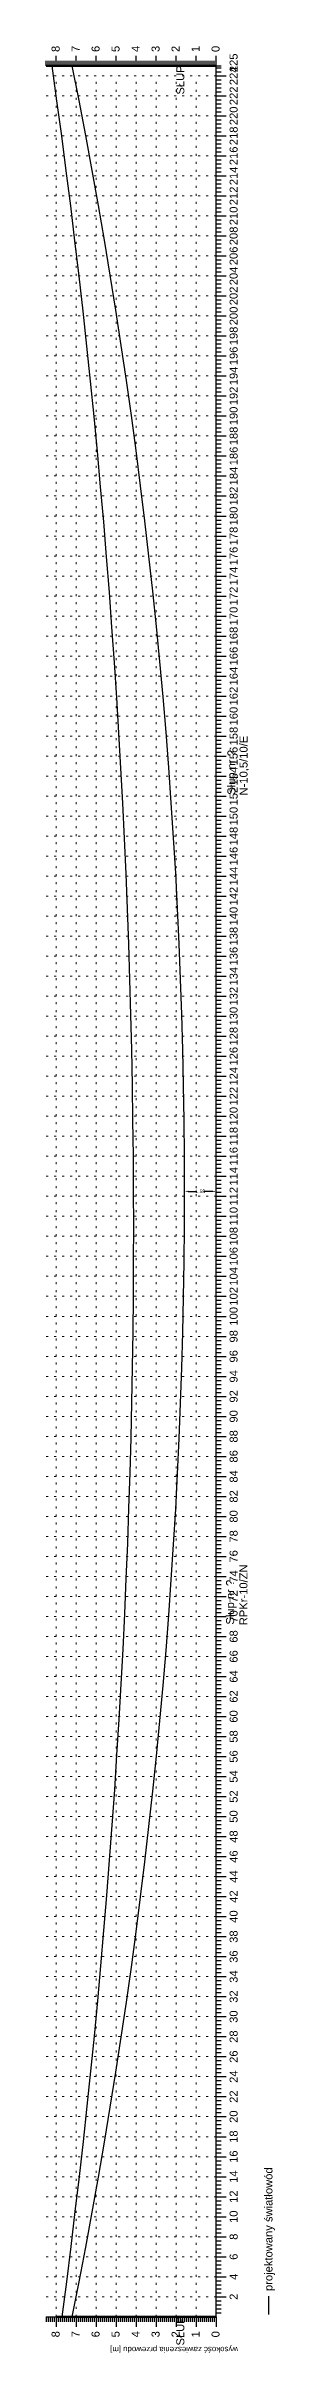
# Model space of a CAD drawing. Header units: inches. Extents: x -863 to 1426, y 1206 to 1480.
# Drawn here: x 1019.7 to 1031.1, y 1286.5 to 1401.8 of the extents above; entities that cross this region are included whole.
import ezdxf
from ezdxf.enums import TextEntityAlignment as Align

# ---------------------------------------------------------------- set-up
doc = ezdxf.new("R2010")
doc.units = ezdxf.units.IN
doc.header["$MEASUREMENT"] = 0
doc.linetypes.add('ACAD_ISO07W100', pattern=[3, 0, -3])
doc.layers.add('ramka', color=7, linetype='Continuous', plot=False)
doc.styles.get("Standard").update_dxf_attribs({"font": 'arial.ttf'})
doc.dimstyles.get("Standard").update_dxf_attribs({"dimtxt": 0.25, "dimasz": 0.18, "dimexe": 0.18, "dimexo": 0.0625, "dimgap": -0.09, "dimtad": 0, "dimtih": 1, "dimtoh": 1, "dimzin": 0, "dimdsep": 46, "dimtxsty": 'Standard', "dimcen": 0.09, "dimadec": 0, "dimazin": 0, "dimtfac": 1, "dimtofl": 0, "dimtmove": 0, "dimatfit": 3, "dimfxl": 1, "dimtolj": 1, "dimtzin": 0, "dimarcsym": 0})

# ---------------------------------------------------------------- blocks, each defined once
blk = doc.blocks.new('*D22')
at = {"color": 0, "lineweight": -2}
for p, q in [((1026.59, 1344.6), (1026.59, 1344.72)), ((1026.77, 1344.54), (1027.19, 1344.54)), ((1027.98, 1344.54), (1027.55, 1344.54)), ((1028.16, 1344.45), (1028.16, 1344.72))]:
    blk.add_line(p, q, dxfattribs=at)
at = {"color": 0}
for points in [[(1026.77, 1344.57), (1026.77, 1344.51), (1026.59, 1344.54)], [(1027.98, 1344.57), (1027.98, 1344.51), (1028.16, 1344.54)]]:
    blk.add_solid(points, dxfattribs=at)
at = {"layer": 'Defpoints', "color": 0}
for p in [(1026.59, 1344.53), (1028.16, 1344.54), (1028.16, 1344.38)]:
    blk.add_point(p, dxfattribs=at)
at = {"color": 0, "lineweight": 25, "insert": (1027.37, 1344.54), "char_height": 0.18, "attachment_point": 5}
blk.add_mtext('\\A1;1.58', dxfattribs=at)

msp = doc.modelspace()

# ---------------------------------------------------------------- linework, layer by layer
for p, q in [((1019.662, 1400.793), (1019.662, 1401.043)), ((1019.662, 1400.793), (1028.162, 1400.793)), ((1019.762, 1400.793), (1019.762, 1401.043)), ((1019.862, 1400.793), (1019.862, 1401.043)), ((1019.962, 1400.793), (1019.962, 1401.043)), ((1020.062, 1400.793), (1020.062, 1401.043)), ((1020.162, 1400.793), (1020.162, 1401.293)), ((1020.262, 1400.793), (1020.262, 1401.043)), ((1020.362, 1400.793), (1020.362, 1401.043)), ((1020.462, 1400.793), (1020.462, 1401.043)), ((1020.562, 1400.793), (1020.562, 1401.043)), ((1020.662, 1400.793), (1020.662, 1401.043)), ((1020.762, 1400.793), (1020.762, 1401.043)), ((1020.862, 1400.793), (1020.862, 1401.043)), ((1020.962, 1400.793), (1020.962, 1401.043)), ((1021.062, 1400.793), (1021.062, 1401.043)), ((1021.162, 1400.793), (1021.162, 1401.293)), ((1021.262, 1400.793), (1021.262, 1401.043)), ((1021.362, 1400.793), (1021.362, 1401.043)), ((1021.462, 1400.793), (1021.462, 1401.043)), ((1021.562, 1400.793), (1021.562, 1401.043)), ((1021.662, 1400.793), (1021.662, 1401.043)), ((1021.762, 1400.793), (1021.762, 1401.043)), ((1021.862, 1400.793), (1021.862, 1401.043)), ((1021.962, 1400.793), (1021.962, 1401.043)), ((1022.062, 1400.793), (1022.062, 1401.043)), ((1022.162, 1400.793), (1022.162, 1401.293)), ((1022.262, 1400.793), (1022.262, 1401.043)), ((1022.362, 1400.793), (1022.362, 1401.043)), ((1022.462, 1400.793), (1022.462, 1401.043)), ((1022.562, 1400.793), (1022.562, 1401.043)), ((1022.662, 1400.793), (1022.662, 1401.043)), ((1022.762, 1400.793), (1022.762, 1401.043)), ((1022.862, 1400.793), (1022.862, 1401.043)), ((1022.962, 1400.793), (1022.962, 1401.043)), ((1023.062, 1400.793), (1023.062, 1401.043)), ((1023.162, 1400.793), (1023.162, 1401.293)), ((1023.262, 1400.793), (1023.262, 1401.043)), ((1023.362, 1400.793), (1023.362, 1401.043)), ((1023.462, 1400.793), (1023.462, 1401.043)), ((1023.562, 1400.793), (1023.562, 1401.043)), ((1023.662, 1400.793), (1023.662, 1401.043)), ((1023.762, 1400.793), (1023.762, 1401.043)), ((1023.862, 1400.793), (1023.862, 1401.043)), ((1023.962, 1400.793), (1023.962, 1401.043)), ((1024.062, 1400.793), (1024.062, 1401.043)), ((1024.162, 1400.793), (1024.162, 1401.293)), ((1024.262, 1400.793), (1024.262, 1401.043)), ((1024.362, 1400.793), (1024.362, 1401.043)), ((1024.462, 1400.793), (1024.462, 1401.043)), ((1024.562, 1400.793), (1024.562, 1401.043)), ((1024.662, 1400.793), (1024.662, 1401.043)), ((1024.762, 1400.793), (1024.762, 1401.043)), ((1024.862, 1400.793), (1024.862, 1401.043)), ((1024.962, 1400.793), (1024.962, 1401.043)), ((1025.062, 1400.793), (1025.062, 1401.043)), ((1025.162, 1400.793), (1025.162, 1401.293)), ((1025.262, 1400.793), (1025.262, 1401.043)), ((1025.362, 1400.793), (1025.362, 1401.043)), ((1025.462, 1400.793), (1025.462, 1401.043)), ((1025.562, 1400.793), (1025.562, 1401.043)), ((1025.662, 1400.793), (1025.662, 1401.043)), ((1025.762, 1400.793), (1025.762, 1401.043)), ((1025.862, 1400.793), (1025.862, 1401.043)), ((1025.962, 1400.793), (1025.962, 1401.043)), ((1026.062, 1400.793), (1026.062, 1401.043)), ((1026.162, 1400.793), (1026.162, 1401.293)), ((1026.262, 1400.793), (1026.262, 1401.043)), ((1026.362, 1400.793), (1026.362, 1401.043)), ((1026.462, 1400.793), (1026.462, 1401.043)), ((1026.562, 1400.793), (1026.562, 1401.043)), ((1026.662, 1400.793), (1026.662, 1401.043)), ((1026.762, 1400.793), (1026.762, 1401.043)), ((1026.862, 1400.793), (1026.862, 1401.043)), ((1026.962, 1400.793), (1026.962, 1401.043)), ((1027.062, 1400.793), (1027.062, 1401.043)), ((1027.162, 1400.793), (1027.162, 1401.293)), ((1027.262, 1400.793), (1027.262, 1401.043)), ((1027.362, 1400.793), (1027.362, 1401.043)), ((1027.462, 1400.793), (1027.462, 1401.043)), ((1027.562, 1400.793), (1027.562, 1401.043)), ((1027.662, 1400.793), (1027.662, 1401.043)), ((1027.762, 1400.793), (1027.762, 1401.043)), ((1027.862, 1400.793), (1027.862, 1401.043)), ((1027.962, 1400.793), (1027.962, 1401.043)), ((1028.062, 1400.793), (1028.062, 1401.043)), ((1028.162, 1400.793), (1028.162, 1401.293)), ((1028.162, 1288.293), (1028.162, 1400.793)), ((1028.162, 1400.793), (1028.412, 1400.793)), ((1028.162, 1400.693), (1028.412, 1400.693)), ((1028.162, 1400.493), (1028.412, 1400.493)), ((1028.162, 1400.293), (1028.662, 1400.293)), ((1028.162, 1400.093), (1028.412, 1400.093)), ((1028.162, 1399.893), (1028.412, 1399.893)), ((1028.162, 1399.693), (1028.412, 1399.693)), ((1028.162, 1399.493), (1028.412, 1399.493)), ((1028.162, 1399.293), (1028.662, 1399.293)), ((1028.162, 1399.093), (1028.412, 1399.093)), ((1028.162, 1398.893), (1028.412, 1398.893)), ((1028.162, 1398.693), (1028.412, 1398.693)), ((1028.162, 1398.493), (1028.412, 1398.493)), ((1028.162, 1398.293), (1028.662, 1398.293)), ((1028.162, 1398.093), (1028.412, 1398.093)), ((1028.162, 1397.893), (1028.412, 1397.893)), ((1028.162, 1397.693), (1028.412, 1397.693)), ((1028.162, 1397.493), (1028.412, 1397.493)), ((1028.162, 1397.293), (1028.662, 1397.293)), ((1028.162, 1397.093), (1028.412, 1397.093)), ((1028.162, 1396.893), (1028.412, 1396.893)), ((1028.162, 1396.693), (1028.412, 1396.693)), ((1028.162, 1396.493), (1028.412, 1396.493)), ((1028.162, 1396.293), (1028.662, 1396.293)), ((1028.162, 1396.093), (1028.412, 1396.093)), ((1028.162, 1395.893), (1028.412, 1395.893)), ((1028.162, 1395.693), (1028.412, 1395.693)), ((1028.162, 1395.493), (1028.412, 1395.493)), ((1028.162, 1395.293), (1028.662, 1395.293)), ((1028.162, 1395.093), (1028.412, 1395.093)), ((1028.162, 1394.893), (1028.412, 1394.893)), ((1028.162, 1394.693), (1028.412, 1394.693)), ((1028.162, 1394.493), (1028.412, 1394.493)), ((1028.162, 1394.293), (1028.662, 1394.293)), ((1028.162, 1394.093), (1028.412, 1394.093)), ((1028.162, 1393.893), (1028.412, 1393.893)), ((1028.162, 1393.693), (1028.412, 1393.693)), ((1028.162, 1393.493), (1028.412, 1393.493)), ((1028.162, 1393.293), (1028.662, 1393.293)), ((1028.162, 1393.093), (1028.412, 1393.093)), ((1028.162, 1392.893), (1028.412, 1392.893)), ((1028.162, 1392.693), (1028.412, 1392.693)), ((1028.162, 1392.493), (1028.412, 1392.493)), ((1028.162, 1392.293), (1028.662, 1392.293)), ((1028.162, 1392.093), (1028.412, 1392.093)), ((1028.162, 1391.893), (1028.412, 1391.893)), ((1028.162, 1391.693), (1028.412, 1391.693)), ((1028.162, 1391.493), (1028.412, 1391.493)), ((1028.162, 1391.293), (1028.662, 1391.293)), ((1028.162, 1391.093), (1028.412, 1391.093)), ((1028.162, 1390.893), (1028.412, 1390.893)), ((1028.162, 1390.693), (1028.412, 1390.693)), ((1028.162, 1390.493), (1028.412, 1390.493)), ((1028.162, 1390.293), (1028.662, 1390.293)), ((1028.162, 1390.093), (1028.412, 1390.093)), ((1028.162, 1389.893), (1028.412, 1389.893)), ((1028.162, 1389.693), (1028.412, 1389.693)), ((1028.162, 1389.493), (1028.412, 1389.493)), ((1028.162, 1389.293), (1028.662, 1389.293)), ((1028.162, 1389.093), (1028.412, 1389.093)), ((1028.162, 1388.893), (1028.412, 1388.893)), ((1028.162, 1388.693), (1028.412, 1388.693)), ((1028.162, 1388.493), (1028.412, 1388.493)), ((1028.162, 1388.293), (1028.662, 1388.293)), ((1028.162, 1388.093), (1028.412, 1388.093)), ((1028.162, 1387.893), (1028.412, 1387.893)), ((1028.162, 1387.693), (1028.412, 1387.693)), ((1028.162, 1387.493), (1028.412, 1387.493)), ((1028.162, 1387.293), (1028.662, 1387.293)), ((1028.162, 1387.093), (1028.412, 1387.093)), ((1028.162, 1386.893), (1028.412, 1386.893)), ((1028.162, 1386.693), (1028.412, 1386.693)), ((1028.162, 1386.493), (1028.412, 1386.493)), ((1028.162, 1386.293), (1028.662, 1386.293)), ((1028.162, 1386.093), (1028.412, 1386.093)), ((1028.162, 1385.893), (1028.412, 1385.893)), ((1028.162, 1385.693), (1028.412, 1385.693)), ((1028.162, 1385.493), (1028.412, 1385.493)), ((1028.162, 1385.293), (1028.662, 1385.293)), ((1028.162, 1385.093), (1028.412, 1385.093)), ((1028.162, 1384.893), (1028.412, 1384.893)), ((1028.162, 1384.693), (1028.412, 1384.693)), ((1028.162, 1384.493), (1028.412, 1384.493)), ((1028.162, 1384.293), (1028.662, 1384.293)), ((1028.162, 1384.093), (1028.412, 1384.093)), ((1028.162, 1383.893), (1028.412, 1383.893)), ((1028.162, 1383.693), (1028.412, 1383.693)), ((1028.162, 1383.493), (1028.412, 1383.493)), ((1028.162, 1383.293), (1028.662, 1383.293)), ((1028.162, 1383.093), (1028.412, 1383.093)), ((1028.162, 1382.893), (1028.412, 1382.893)), ((1028.162, 1382.693), (1028.412, 1382.693)), ((1028.162, 1382.493), (1028.412, 1382.493)), ((1028.162, 1382.293), (1028.662, 1382.293)), ((1028.162, 1382.093), (1028.412, 1382.093)), ((1028.162, 1381.893), (1028.412, 1381.893)), ((1028.162, 1381.693), (1028.412, 1381.693)), ((1028.162, 1381.493), (1028.412, 1381.493)), ((1028.162, 1381.293), (1028.662, 1381.293)), ((1028.162, 1381.093), (1028.412, 1381.093)), ((1028.162, 1380.893), (1028.412, 1380.893)), ((1028.162, 1380.693), (1028.412, 1380.693)), ((1028.162, 1380.493), (1028.412, 1380.493)), ((1028.162, 1380.293), (1028.662, 1380.293)), ((1028.162, 1380.093), (1028.412, 1380.093)), ((1028.162, 1379.893), (1028.412, 1379.893)), ((1028.162, 1379.693), (1028.412, 1379.693)), ((1028.162, 1379.493), (1028.412, 1379.493)), ((1028.162, 1379.293), (1028.662, 1379.293)), ((1028.162, 1379.093), (1028.412, 1379.093)), ((1028.162, 1378.893), (1028.412, 1378.893)), ((1028.162, 1378.693), (1028.412, 1378.693)), ((1028.162, 1378.493), (1028.412, 1378.493)), ((1028.162, 1378.293), (1028.662, 1378.293)), ((1028.162, 1378.093), (1028.412, 1378.093)), ((1028.162, 1377.893), (1028.412, 1377.893)), ((1028.162, 1377.693), (1028.412, 1377.693)), ((1028.162, 1377.493), (1028.412, 1377.493)), ((1028.162, 1377.293), (1028.662, 1377.293)), ((1028.162, 1377.093), (1028.412, 1377.093)), ((1028.162, 1376.893), (1028.412, 1376.893)), ((1028.162, 1376.693), (1028.412, 1376.693)), ((1028.162, 1376.493), (1028.412, 1376.493)), ((1028.162, 1376.293), (1028.662, 1376.293)), ((1028.162, 1376.093), (1028.412, 1376.093)), ((1028.162, 1375.893), (1028.412, 1375.893)), ((1028.162, 1375.693), (1028.412, 1375.693)), ((1028.162, 1375.493), (1028.412, 1375.493)), ((1028.162, 1375.293), (1028.662, 1375.293)), ((1028.162, 1375.093), (1028.412, 1375.093)), ((1028.162, 1374.893), (1028.412, 1374.893)), ((1028.162, 1374.693), (1028.412, 1374.693)), ((1028.162, 1374.493), (1028.412, 1374.493)), ((1028.162, 1374.293), (1028.662, 1374.293)), ((1028.162, 1374.093), (1028.412, 1374.093)), ((1028.162, 1373.893), (1028.412, 1373.893)), ((1028.162, 1373.693), (1028.412, 1373.693)), ((1028.162, 1373.493), (1028.412, 1373.493)), ((1028.162, 1373.293), (1028.662, 1373.293)), ((1028.162, 1373.093), (1028.412, 1373.093)), ((1028.162, 1372.893), (1028.412, 1372.893)), ((1028.162, 1372.693), (1028.412, 1372.693)), ((1028.162, 1372.493), (1028.412, 1372.493)), ((1028.162, 1372.293), (1028.662, 1372.293)), ((1028.162, 1372.093), (1028.412, 1372.093)), ((1028.162, 1371.893), (1028.412, 1371.893)), ((1028.162, 1371.693), (1028.412, 1371.693)), ((1028.162, 1371.493), (1028.412, 1371.493)), ((1028.162, 1371.293), (1028.662, 1371.293)), ((1028.162, 1371.093), (1028.412, 1371.093)), ((1028.162, 1370.893), (1028.412, 1370.893)), ((1028.162, 1370.693), (1028.412, 1370.693)), ((1028.162, 1370.493), (1028.412, 1370.493)), ((1028.162, 1370.293), (1028.662, 1370.293)), ((1028.162, 1370.093), (1028.412, 1370.093)), ((1028.162, 1369.893), (1028.412, 1369.893)), ((1028.162, 1369.693), (1028.412, 1369.693)), ((1028.162, 1369.493), (1028.412, 1369.493)), ((1028.162, 1369.293), (1028.662, 1369.293)), ((1028.162, 1369.093), (1028.412, 1369.093)), ((1028.162, 1368.893), (1028.412, 1368.893)), ((1028.162, 1368.693), (1028.412, 1368.693)), ((1028.162, 1368.493), (1028.412, 1368.493)), ((1028.162, 1368.293), (1028.662, 1368.293)), ((1028.162, 1368.093), (1028.412, 1368.093)), ((1028.162, 1367.893), (1028.412, 1367.893)), ((1028.162, 1367.693), (1028.412, 1367.693)), ((1028.162, 1367.493), (1028.412, 1367.493)), ((1028.162, 1367.293), (1028.662, 1367.293)), ((1028.162, 1367.093), (1028.412, 1367.093)), ((1028.162, 1366.893), (1028.412, 1366.893)), ((1028.162, 1366.693), (1028.412, 1366.693)), ((1028.162, 1366.493), (1028.412, 1366.493)), ((1028.162, 1366.293), (1028.662, 1366.293)), ((1028.162, 1366.093), (1028.412, 1366.093)), ((1028.162, 1365.893), (1028.412, 1365.893)), ((1028.162, 1365.693), (1028.412, 1365.693)), ((1028.162, 1365.493), (1028.412, 1365.493)), ((1028.162, 1365.293), (1028.662, 1365.293)), ((1028.162, 1365.093), (1028.412, 1365.093)), ((1028.162, 1364.893), (1028.412, 1364.893)), ((1028.162, 1364.693), (1028.412, 1364.693)), ((1028.162, 1364.493), (1028.412, 1364.493)), ((1028.162, 1364.293), (1028.662, 1364.293)), ((1028.162, 1364.093), (1028.412, 1364.093)), ((1028.162, 1363.893), (1028.412, 1363.893)), ((1028.162, 1363.693), (1028.412, 1363.693)), ((1028.162, 1363.493), (1028.412, 1363.493)), ((1028.162, 1363.293), (1028.662, 1363.293)), ((1028.162, 1363.093), (1028.412, 1363.093)), ((1028.162, 1362.893), (1028.412, 1362.893)), ((1028.162, 1362.693), (1028.412, 1362.693)), ((1028.162, 1362.493), (1028.412, 1362.493)), ((1028.162, 1362.293), (1028.662, 1362.293)), ((1028.162, 1362.093), (1028.412, 1362.093)), ((1028.162, 1361.893), (1028.412, 1361.893)), ((1028.162, 1361.693), (1028.412, 1361.693)), ((1028.162, 1361.493), (1028.412, 1361.493)), ((1028.162, 1361.293), (1028.662, 1361.293)), ((1028.162, 1361.093), (1028.412, 1361.093)), ((1028.162, 1360.893), (1028.412, 1360.893)), ((1028.162, 1360.693), (1028.412, 1360.693)), ((1028.162, 1360.493), (1028.412, 1360.493)), ((1028.162, 1360.293), (1028.662, 1360.293)), ((1028.162, 1360.093), (1028.412, 1360.093)), ((1028.162, 1359.893), (1028.412, 1359.893)), ((1028.162, 1359.693), (1028.412, 1359.693)), ((1028.162, 1359.493), (1028.412, 1359.493)), ((1028.162, 1359.293), (1028.662, 1359.293)), ((1028.162, 1359.093), (1028.412, 1359.093)), ((1028.162, 1358.893), (1028.412, 1358.893)), ((1028.162, 1358.693), (1028.412, 1358.693)), ((1028.162, 1358.493), (1028.412, 1358.493)), ((1028.162, 1358.293), (1028.662, 1358.293)), ((1028.162, 1358.093), (1028.412, 1358.093)), ((1028.162, 1357.893), (1028.412, 1357.893)), ((1028.162, 1357.693), (1028.412, 1357.693)), ((1028.162, 1357.493), (1028.412, 1357.493)), ((1028.162, 1357.293), (1028.662, 1357.293)), ((1028.162, 1357.093), (1028.412, 1357.093)), ((1028.162, 1356.893), (1028.412, 1356.893)), ((1028.162, 1356.693), (1028.412, 1356.693)), ((1028.162, 1356.493), (1028.412, 1356.493)), ((1028.162, 1356.293), (1028.662, 1356.293)), ((1028.162, 1356.093), (1028.412, 1356.093)), ((1028.162, 1355.893), (1028.412, 1355.893)), ((1028.162, 1355.693), (1028.412, 1355.693)), ((1028.162, 1355.493), (1028.412, 1355.493)), ((1028.162, 1355.293), (1028.662, 1355.293)), ((1028.162, 1355.093), (1028.412, 1355.093)), ((1028.162, 1354.893), (1028.412, 1354.893)), ((1028.162, 1354.693), (1028.412, 1354.693)), ((1028.162, 1354.493), (1028.412, 1354.493)), ((1028.162, 1354.293), (1028.662, 1354.293)), ((1028.162, 1354.093), (1028.412, 1354.093)), ((1028.162, 1353.893), (1028.412, 1353.893)), ((1028.162, 1353.693), (1028.412, 1353.693)), ((1028.162, 1353.493), (1028.412, 1353.493)), ((1028.162, 1353.293), (1028.662, 1353.293)), ((1028.162, 1353.093), (1028.412, 1353.093)), ((1028.162, 1352.893), (1028.412, 1352.893)), ((1028.162, 1352.693), (1028.412, 1352.693)), ((1028.162, 1352.493), (1028.412, 1352.493)), ((1028.162, 1352.293), (1028.662, 1352.293)), ((1028.162, 1352.093), (1028.412, 1352.093)), ((1028.162, 1351.893), (1028.412, 1351.893)), ((1028.162, 1351.693), (1028.412, 1351.693)), ((1028.162, 1351.493), (1028.412, 1351.493)), ((1028.162, 1351.293), (1028.662, 1351.293)), ((1028.162, 1351.093), (1028.412, 1351.093)), ((1028.162, 1350.893), (1028.412, 1350.893)), ((1028.162, 1350.693), (1028.412, 1350.693)), ((1028.162, 1350.493), (1028.412, 1350.493)), ((1028.162, 1350.293), (1028.662, 1350.293)), ((1028.162, 1350.093), (1028.412, 1350.093)), ((1028.162, 1349.893), (1028.412, 1349.893)), ((1028.162, 1349.693), (1028.412, 1349.693)), ((1028.162, 1349.493), (1028.412, 1349.493)), ((1028.162, 1349.293), (1028.662, 1349.293)), ((1028.162, 1349.093), (1028.412, 1349.093)), ((1028.162, 1348.893), (1028.412, 1348.893)), ((1028.162, 1348.693), (1028.412, 1348.693)), ((1028.162, 1348.493), (1028.412, 1348.493)), ((1028.162, 1348.293), (1028.662, 1348.293)), ((1028.162, 1348.093), (1028.412, 1348.093)), ((1028.162, 1347.893), (1028.412, 1347.893)), ((1028.162, 1347.693), (1028.412, 1347.693)), ((1028.162, 1347.493), (1028.412, 1347.493)), ((1028.162, 1347.293), (1028.662, 1347.293)), ((1028.162, 1347.093), (1028.412, 1347.093)), ((1028.162, 1346.893), (1028.412, 1346.893)), ((1028.162, 1346.693), (1028.412, 1346.693)), ((1028.162, 1346.493), (1028.412, 1346.493)), ((1028.162, 1346.293), (1028.662, 1346.293)), ((1028.162, 1346.093), (1028.412, 1346.093)), ((1028.162, 1345.893), (1028.412, 1345.893)), ((1028.162, 1345.693), (1028.412, 1345.693)), ((1028.162, 1345.493), (1028.412, 1345.493)), ((1028.162, 1345.293), (1028.662, 1345.293)), ((1028.162, 1345.093), (1028.412, 1345.093)), ((1028.162, 1344.893), (1028.412, 1344.893)), ((1028.162, 1344.693), (1028.412, 1344.693)), ((1028.162, 1344.493), (1028.412, 1344.493)), ((1028.162, 1344.293), (1028.662, 1344.293)), ((1028.162, 1344.093), (1028.412, 1344.093)), ((1028.162, 1343.893), (1028.412, 1343.893)), ((1028.162, 1343.693), (1028.412, 1343.693)), ((1028.162, 1343.493), (1028.412, 1343.493)), ((1028.162, 1343.293), (1028.662, 1343.293)), ((1028.162, 1343.093), (1028.412, 1343.093)), ((1028.162, 1342.893), (1028.412, 1342.893)), ((1028.162, 1342.693), (1028.412, 1342.693)), ((1028.162, 1342.493), (1028.412, 1342.493)), ((1028.162, 1342.293), (1028.662, 1342.293)), ((1028.162, 1342.093), (1028.412, 1342.093)), ((1028.162, 1341.893), (1028.412, 1341.893)), ((1028.162, 1341.693), (1028.412, 1341.693)), ((1028.162, 1341.493), (1028.412, 1341.493)), ((1028.162, 1341.293), (1028.662, 1341.293)), ((1028.162, 1341.093), (1028.412, 1341.093)), ((1028.162, 1340.893), (1028.412, 1340.893)), ((1028.162, 1340.693), (1028.412, 1340.693)), ((1028.162, 1340.493), (1028.412, 1340.493)), ((1028.162, 1340.293), (1028.662, 1340.293)), ((1028.162, 1340.093), (1028.412, 1340.093)), ((1028.162, 1339.893), (1028.412, 1339.893)), ((1028.162, 1339.693), (1028.412, 1339.693)), ((1028.162, 1339.493), (1028.412, 1339.493)), ((1028.162, 1339.293), (1028.662, 1339.293)), ((1028.162, 1339.093), (1028.412, 1339.093)), ((1028.162, 1338.893), (1028.412, 1338.893)), ((1028.162, 1338.693), (1028.412, 1338.693)), ((1028.162, 1338.493), (1028.412, 1338.493)), ((1028.162, 1338.293), (1028.662, 1338.293)), ((1028.162, 1338.093), (1028.412, 1338.093)), ((1028.162, 1337.893), (1028.412, 1337.893)), ((1028.162, 1337.693), (1028.412, 1337.693)), ((1028.162, 1337.493), (1028.412, 1337.493)), ((1028.162, 1337.293), (1028.662, 1337.293)), ((1028.162, 1337.093), (1028.412, 1337.093)), ((1028.162, 1336.893), (1028.412, 1336.893)), ((1028.162, 1336.693), (1028.412, 1336.693)), ((1028.162, 1336.493), (1028.412, 1336.493)), ((1028.162, 1336.293), (1028.662, 1336.293)), ((1028.162, 1336.093), (1028.412, 1336.093)), ((1028.162, 1335.893), (1028.412, 1335.893)), ((1028.162, 1335.693), (1028.412, 1335.693)), ((1028.162, 1335.493), (1028.412, 1335.493)), ((1028.162, 1335.293), (1028.662, 1335.293)), ((1028.162, 1335.093), (1028.412, 1335.093)), ((1028.162, 1334.893), (1028.412, 1334.893)), ((1028.162, 1334.693), (1028.412, 1334.693)), ((1028.162, 1334.493), (1028.412, 1334.493)), ((1028.162, 1334.293), (1028.662, 1334.293)), ((1028.162, 1334.093), (1028.412, 1334.093)), ((1028.162, 1333.893), (1028.412, 1333.893)), ((1028.162, 1333.693), (1028.412, 1333.693)), ((1028.162, 1333.493), (1028.412, 1333.493)), ((1028.162, 1333.293), (1028.662, 1333.293)), ((1028.162, 1333.093), (1028.412, 1333.093)), ((1028.162, 1332.893), (1028.412, 1332.893)), ((1028.162, 1332.693), (1028.412, 1332.693)), ((1028.162, 1332.493), (1028.412, 1332.493)), ((1028.162, 1332.293), (1028.662, 1332.293)), ((1028.162, 1332.093), (1028.412, 1332.093)), ((1028.162, 1331.893), (1028.412, 1331.893)), ((1028.162, 1331.693), (1028.412, 1331.693)), ((1028.162, 1331.493), (1028.412, 1331.493)), ((1028.162, 1331.293), (1028.662, 1331.293)), ((1028.162, 1331.093), (1028.412, 1331.093)), ((1028.162, 1330.893), (1028.412, 1330.893)), ((1028.162, 1330.693), (1028.412, 1330.693)), ((1028.162, 1330.493), (1028.412, 1330.493)), ((1028.162, 1330.293), (1028.662, 1330.293)), ((1028.162, 1330.093), (1028.412, 1330.093)), ((1028.162, 1329.893), (1028.412, 1329.893)), ((1028.162, 1329.693), (1028.412, 1329.693)), ((1028.162, 1329.493), (1028.412, 1329.493)), ((1028.162, 1329.293), (1028.662, 1329.293)), ((1028.162, 1329.093), (1028.412, 1329.093)), ((1028.162, 1328.893), (1028.412, 1328.893)), ((1028.162, 1328.693), (1028.412, 1328.693)), ((1028.162, 1328.493), (1028.412, 1328.493)), ((1028.162, 1328.293), (1028.662, 1328.293)), ((1028.162, 1328.093), (1028.412, 1328.093)), ((1028.162, 1327.893), (1028.412, 1327.893)), ((1028.162, 1327.693), (1028.412, 1327.693)), ((1028.162, 1327.493), (1028.412, 1327.493)), ((1028.162, 1327.293), (1028.662, 1327.293)), ((1028.162, 1327.093), (1028.412, 1327.093)), ((1028.162, 1326.893), (1028.412, 1326.893)), ((1028.162, 1326.693), (1028.412, 1326.693)), ((1028.162, 1326.493), (1028.412, 1326.493)), ((1028.162, 1326.293), (1028.662, 1326.293)), ((1028.162, 1326.093), (1028.412, 1326.093)), ((1028.162, 1325.893), (1028.412, 1325.893)), ((1028.162, 1325.693), (1028.412, 1325.693)), ((1028.162, 1325.493), (1028.412, 1325.493)), ((1028.162, 1325.293), (1028.662, 1325.293)), ((1028.162, 1325.093), (1028.412, 1325.093)), ((1028.162, 1324.893), (1028.412, 1324.893)), ((1028.162, 1324.693), (1028.412, 1324.693)), ((1028.162, 1324.493), (1028.412, 1324.493)), ((1028.162, 1324.293), (1028.662, 1324.293)), ((1028.162, 1324.093), (1028.412, 1324.093)), ((1028.162, 1323.893), (1028.412, 1323.893)), ((1028.162, 1323.693), (1028.412, 1323.693)), ((1028.162, 1323.493), (1028.412, 1323.493)), ((1028.162, 1323.293), (1028.662, 1323.293)), ((1028.162, 1323.093), (1028.412, 1323.093)), ((1028.162, 1322.893), (1028.412, 1322.893)), ((1028.162, 1322.693), (1028.412, 1322.693)), ((1028.162, 1322.493), (1028.412, 1322.493)), ((1028.162, 1322.293), (1028.662, 1322.293)), ((1028.162, 1322.093), (1028.412, 1322.093)), ((1028.162, 1321.893), (1028.412, 1321.893)), ((1028.162, 1321.693), (1028.412, 1321.693)), ((1028.162, 1321.493), (1028.412, 1321.493)), ((1028.162, 1321.293), (1028.662, 1321.293)), ((1028.162, 1321.093), (1028.412, 1321.093)), ((1028.162, 1320.893), (1028.412, 1320.893)), ((1028.162, 1320.693), (1028.412, 1320.693)), ((1028.162, 1320.493), (1028.412, 1320.493)), ((1028.162, 1320.293), (1028.662, 1320.293)), ((1028.162, 1320.093), (1028.412, 1320.093)), ((1028.162, 1319.893), (1028.412, 1319.893)), ((1028.162, 1319.693), (1028.412, 1319.693)), ((1028.162, 1319.493), (1028.412, 1319.493)), ((1028.162, 1319.293), (1028.662, 1319.293)), ((1028.162, 1319.093), (1028.412, 1319.093)), ((1028.162, 1318.893), (1028.412, 1318.893)), ((1028.162, 1318.693), (1028.412, 1318.693)), ((1028.162, 1318.493), (1028.412, 1318.493)), ((1028.162, 1318.293), (1028.662, 1318.293)), ((1028.162, 1318.093), (1028.412, 1318.093)), ((1028.162, 1317.893), (1028.412, 1317.893)), ((1028.162, 1317.693), (1028.412, 1317.693)), ((1028.162, 1317.493), (1028.412, 1317.493)), ((1028.162, 1317.293), (1028.662, 1317.293)), ((1028.162, 1317.093), (1028.412, 1317.093)), ((1028.162, 1316.893), (1028.412, 1316.893)), ((1028.162, 1316.693), (1028.412, 1316.693)), ((1028.162, 1316.493), (1028.412, 1316.493)), ((1028.162, 1316.293), (1028.662, 1316.293)), ((1028.162, 1316.093), (1028.412, 1316.093)), ((1028.162, 1315.893), (1028.412, 1315.893)), ((1028.162, 1315.693), (1028.412, 1315.693)), ((1028.162, 1315.493), (1028.412, 1315.493)), ((1028.162, 1315.293), (1028.662, 1315.293)), ((1028.162, 1315.093), (1028.412, 1315.093)), ((1028.162, 1314.893), (1028.412, 1314.893)), ((1028.162, 1314.693), (1028.412, 1314.693)), ((1028.162, 1314.493), (1028.412, 1314.493)), ((1028.162, 1314.293), (1028.662, 1314.293)), ((1028.162, 1314.093), (1028.412, 1314.093)), ((1028.162, 1313.893), (1028.412, 1313.893)), ((1028.162, 1313.693), (1028.412, 1313.693)), ((1028.162, 1313.493), (1028.412, 1313.493)), ((1028.162, 1313.293), (1028.662, 1313.293)), ((1028.162, 1313.093), (1028.412, 1313.093)), ((1028.162, 1312.893), (1028.412, 1312.893)), ((1028.162, 1312.693), (1028.412, 1312.693)), ((1028.162, 1312.493), (1028.412, 1312.493)), ((1028.162, 1312.293), (1028.662, 1312.293)), ((1028.162, 1312.093), (1028.412, 1312.093)), ((1028.162, 1311.893), (1028.412, 1311.893)), ((1028.162, 1311.693), (1028.412, 1311.693)), ((1028.162, 1311.493), (1028.412, 1311.493)), ((1028.162, 1311.293), (1028.662, 1311.293)), ((1028.162, 1311.093), (1028.412, 1311.093)), ((1028.162, 1310.893), (1028.412, 1310.893)), ((1028.162, 1310.693), (1028.412, 1310.693)), ((1028.162, 1310.493), (1028.412, 1310.493)), ((1028.162, 1310.293), (1028.662, 1310.293)), ((1028.162, 1310.093), (1028.412, 1310.093)), ((1028.162, 1309.893), (1028.412, 1309.893)), ((1028.162, 1309.693), (1028.412, 1309.693)), ((1028.162, 1309.493), (1028.412, 1309.493)), ((1028.162, 1309.293), (1028.662, 1309.293)), ((1028.162, 1309.093), (1028.412, 1309.093)), ((1028.162, 1308.893), (1028.412, 1308.893)), ((1028.162, 1308.693), (1028.412, 1308.693)), ((1028.162, 1308.493), (1028.412, 1308.493)), ((1028.162, 1308.293), (1028.662, 1308.293)), ((1028.162, 1308.093), (1028.412, 1308.093)), ((1028.162, 1307.893), (1028.412, 1307.893)), ((1028.162, 1307.693), (1028.412, 1307.693)), ((1028.162, 1307.493), (1028.412, 1307.493)), ((1028.162, 1307.293), (1028.662, 1307.293)), ((1028.162, 1307.093), (1028.412, 1307.093)), ((1028.162, 1306.893), (1028.412, 1306.893)), ((1028.162, 1306.693), (1028.412, 1306.693)), ((1028.162, 1306.493), (1028.412, 1306.493)), ((1028.162, 1306.293), (1028.662, 1306.293)), ((1028.162, 1306.093), (1028.412, 1306.093)), ((1028.162, 1305.893), (1028.412, 1305.893)), ((1028.162, 1305.693), (1028.412, 1305.693)), ((1028.162, 1305.493), (1028.412, 1305.493)), ((1028.162, 1305.293), (1028.662, 1305.293)), ((1028.162, 1305.093), (1028.412, 1305.093)), ((1028.162, 1304.893), (1028.412, 1304.893)), ((1028.162, 1304.693), (1028.412, 1304.693)), ((1028.162, 1304.493), (1028.412, 1304.493)), ((1028.162, 1304.293), (1028.662, 1304.293)), ((1028.162, 1304.093), (1028.412, 1304.093)), ((1028.162, 1303.893), (1028.412, 1303.893)), ((1028.162, 1303.693), (1028.412, 1303.693)), ((1028.162, 1303.493), (1028.412, 1303.493)), ((1028.162, 1303.293), (1028.662, 1303.293)), ((1028.162, 1303.093), (1028.412, 1303.093)), ((1028.162, 1302.893), (1028.412, 1302.893)), ((1028.162, 1302.693), (1028.412, 1302.693)), ((1028.162, 1302.493), (1028.412, 1302.493)), ((1028.162, 1302.293), (1028.662, 1302.293)), ((1028.162, 1302.093), (1028.412, 1302.093)), ((1028.162, 1301.893), (1028.412, 1301.893)), ((1028.162, 1301.693), (1028.412, 1301.693)), ((1028.162, 1301.493), (1028.412, 1301.493)), ((1028.162, 1301.293), (1028.662, 1301.293)), ((1028.162, 1301.093), (1028.412, 1301.093)), ((1028.162, 1300.893), (1028.412, 1300.893)), ((1028.162, 1300.693), (1028.412, 1300.693)), ((1028.162, 1300.493), (1028.412, 1300.493)), ((1028.162, 1300.293), (1028.662, 1300.293)), ((1028.162, 1300.093), (1028.412, 1300.093)), ((1028.162, 1299.893), (1028.412, 1299.893)), ((1028.162, 1299.693), (1028.412, 1299.693)), ((1028.162, 1299.493), (1028.412, 1299.493)), ((1028.162, 1299.293), (1028.662, 1299.293)), ((1028.162, 1299.093), (1028.412, 1299.093)), ((1028.162, 1298.893), (1028.412, 1298.893)), ((1028.162, 1298.693), (1028.412, 1298.693)), ((1028.162, 1298.493), (1028.412, 1298.493)), ((1028.162, 1298.293), (1028.662, 1298.293)), ((1028.162, 1298.093), (1028.412, 1298.093)), ((1028.162, 1297.893), (1028.412, 1297.893)), ((1028.162, 1297.693), (1028.412, 1297.693)), ((1028.162, 1297.493), (1028.412, 1297.493)), ((1028.162, 1297.293), (1028.662, 1297.293)), ((1028.162, 1297.093), (1028.412, 1297.093)), ((1028.162, 1296.893), (1028.412, 1296.893)), ((1028.162, 1296.693), (1028.412, 1296.693)), ((1028.162, 1296.493), (1028.412, 1296.493)), ((1028.162, 1296.293), (1028.662, 1296.293)), ((1028.162, 1296.093), (1028.412, 1296.093)), ((1028.162, 1295.893), (1028.412, 1295.893)), ((1028.162, 1295.693), (1028.412, 1295.693)), ((1028.162, 1295.493), (1028.412, 1295.493)), ((1028.162, 1295.293), (1028.662, 1295.293)), ((1028.162, 1295.093), (1028.412, 1295.093)), ((1028.162, 1294.893), (1028.412, 1294.893)), ((1028.162, 1294.693), (1028.412, 1294.693)), ((1028.162, 1294.493), (1028.412, 1294.493)), ((1028.162, 1294.293), (1028.662, 1294.293)), ((1028.162, 1294.093), (1028.412, 1294.093)), ((1028.162, 1293.893), (1028.412, 1293.893)), ((1028.162, 1293.693), (1028.412, 1293.693)), ((1028.162, 1293.493), (1028.412, 1293.493)), ((1028.162, 1293.293), (1028.662, 1293.293)), ((1028.162, 1293.093), (1028.412, 1293.093)), ((1028.162, 1292.893), (1028.412, 1292.893)), ((1028.162, 1292.693), (1028.412, 1292.693)), ((1028.162, 1292.493), (1028.412, 1292.493)), ((1028.162, 1292.293), (1028.662, 1292.293)), ((1028.162, 1292.093), (1028.412, 1292.093)), ((1028.162, 1291.893), (1028.412, 1291.893)), ((1028.162, 1291.693), (1028.412, 1291.693)), ((1028.162, 1291.493), (1028.412, 1291.493)), ((1028.162, 1291.293), (1028.662, 1291.293)), ((1028.162, 1291.093), (1028.412, 1291.093)), ((1028.162, 1290.893), (1028.412, 1290.893)), ((1028.162, 1290.693), (1028.412, 1290.693)), ((1028.162, 1290.493), (1028.412, 1290.493)), ((1028.162, 1290.293), (1028.662, 1290.293)), ((1028.162, 1290.093), (1028.412, 1290.093)), ((1028.162, 1289.893), (1028.412, 1289.893)), ((1028.162, 1289.693), (1028.412, 1289.693)), ((1028.162, 1289.493), (1028.412, 1289.493)), ((1028.162, 1289.293), (1028.662, 1289.293)), ((1028.162, 1289.093), (1028.412, 1289.093)), ((1019.662, 1288.293), (1028.162, 1288.293)), ((1019.662, 1288.293), (1019.662, 1288.043)), ((1019.762, 1288.293), (1019.762, 1288.043)), ((1019.862, 1288.293), (1019.862, 1288.043)), ((1019.962, 1288.293), (1019.962, 1288.043)), ((1020.062, 1288.293), (1020.062, 1288.043)), ((1020.162, 1288.293), (1020.162, 1287.793)), ((1020.262, 1288.293), (1020.262, 1288.043)), ((1020.362, 1288.293), (1020.362, 1288.043)), ((1020.462, 1288.293), (1020.462, 1288.043)), ((1020.562, 1288.293), (1020.562, 1288.043)), ((1020.662, 1288.293), (1020.662, 1288.043)), ((1020.762, 1288.293), (1020.762, 1288.043)), ((1020.862, 1288.293), (1020.862, 1288.043)), ((1020.962, 1288.293), (1020.962, 1288.043)), ((1021.062, 1288.293), (1021.062, 1288.043)), ((1021.162, 1288.293), (1021.162, 1287.793)), ((1021.262, 1288.293), (1021.262, 1288.043)), ((1021.362, 1288.293), (1021.362, 1288.043)), ((1021.462, 1288.293), (1021.462, 1288.043)), ((1021.562, 1288.293), (1021.562, 1288.043)), ((1021.662, 1288.293), (1021.662, 1288.043)), ((1021.762, 1288.293), (1021.762, 1288.043)), ((1021.862, 1288.293), (1021.862, 1288.043)), ((1021.962, 1288.293), (1021.962, 1288.043)), ((1022.062, 1288.293), (1022.062, 1288.043)), ((1022.162, 1288.293), (1022.162, 1287.793)), ((1022.262, 1288.293), (1022.262, 1288.043)), ((1022.362, 1288.293), (1022.362, 1288.043)), ((1022.462, 1288.293), (1022.462, 1288.043)), ((1022.562, 1288.293), (1022.562, 1288.043)), ((1022.662, 1288.293), (1022.662, 1288.043)), ((1022.762, 1288.293), (1022.762, 1288.043)), ((1022.862, 1288.293), (1022.862, 1288.043)), ((1022.962, 1288.293), (1022.962, 1288.043)), ((1023.062, 1288.293), (1023.062, 1288.043)), ((1023.162, 1288.293), (1023.162, 1287.793)), ((1023.262, 1288.293), (1023.262, 1288.043)), ((1023.362, 1288.293), (1023.362, 1288.043)), ((1023.462, 1288.293), (1023.462, 1288.043)), ((1023.562, 1288.293), (1023.562, 1288.043)), ((1023.662, 1288.293), (1023.662, 1288.043)), ((1023.762, 1288.293), (1023.762, 1288.043)), ((1023.862, 1288.293), (1023.862, 1288.043)), ((1023.962, 1288.293), (1023.962, 1288.043)), ((1024.062, 1288.293), (1024.062, 1288.043)), ((1024.162, 1288.293), (1024.162, 1287.793)), ((1024.262, 1288.293), (1024.262, 1288.043)), ((1024.362, 1288.293), (1024.362, 1288.043)), ((1024.462, 1288.293), (1024.462, 1288.043)), ((1024.562, 1288.293), (1024.562, 1288.043)), ((1024.662, 1288.293), (1024.662, 1288.043)), ((1024.762, 1288.293), (1024.762, 1288.043)), ((1024.862, 1288.293), (1024.862, 1288.043)), ((1024.962, 1288.293), (1024.962, 1288.043)), ((1025.062, 1288.293), (1025.062, 1288.043)), ((1025.162, 1288.293), (1025.162, 1287.793)), ((1025.262, 1288.293), (1025.262, 1288.043)), ((1025.362, 1288.293), (1025.362, 1288.043)), ((1025.462, 1288.293), (1025.462, 1288.043)), ((1025.562, 1288.293), (1025.562, 1288.043)), ((1025.662, 1288.293), (1025.662, 1288.043)), ((1025.762, 1288.293), (1025.762, 1288.043)), ((1025.862, 1288.293), (1025.862, 1288.043)), ((1025.962, 1288.293), (1025.962, 1288.043)), ((1026.062, 1288.293), (1026.062, 1288.043)), ((1026.162, 1288.293), (1026.162, 1287.793)), ((1026.262, 1288.293), (1026.262, 1288.043)), ((1026.362, 1288.293), (1026.362, 1288.043)), ((1026.462, 1288.293), (1026.462, 1288.043)), ((1026.562, 1288.293), (1026.562, 1288.043)), ((1026.662, 1288.293), (1026.662, 1288.043)), ((1026.762, 1288.293), (1026.762, 1288.043)), ((1026.862, 1288.293), (1026.862, 1288.043)), ((1026.962, 1288.293), (1026.962, 1288.043)), ((1027.062, 1288.293), (1027.062, 1288.043)), ((1027.162, 1288.293), (1027.162, 1287.793)), ((1027.262, 1288.293), (1027.262, 1288.043)), ((1027.362, 1288.293), (1027.362, 1288.043)), ((1027.462, 1288.293), (1027.462, 1288.043)), ((1027.562, 1288.293), (1027.562, 1288.043)), ((1027.662, 1288.293), (1027.662, 1288.043)), ((1027.762, 1288.293), (1027.762, 1288.043)), ((1027.862, 1288.293), (1027.862, 1288.043)), ((1027.962, 1288.293), (1027.962, 1288.043)), ((1028.062, 1288.293), (1028.062, 1288.043)), ((1028.162, 1288.893), (1028.412, 1288.893)), ((1028.162, 1288.693), (1028.412, 1288.693)), ((1028.162, 1288.493), (1028.412, 1288.493)), ((1028.162, 1288.293), (1028.162, 1287.793))]:
    msp.add_line(p, q)
at = {"linetype": 'ACAD_ISO07W100', "lineweight": 15, "ltscale": 0.1}
for p, q in [((1028.162, 1400.793), (1019.662, 1400.793)), ((1028.162, 1400.293), (1019.662, 1400.293)), ((1020.162, 1288.293), (1020.162, 1400.293)), ((1021.162, 1288.293), (1021.162, 1400.293)), ((1022.162, 1288.293), (1022.162, 1400.293)), ((1023.162, 1288.293), (1023.162, 1400.293)), ((1024.162, 1288.293), (1024.162, 1400.293)), ((1025.162, 1288.293), (1025.162, 1400.293)), ((1026.162, 1288.293), (1026.162, 1400.293)), ((1027.162, 1288.293), (1027.162, 1400.293)), ((1028.162, 1288.293), (1028.162, 1400.293)), ((1028.162, 1399.293), (1019.662, 1399.293)), ((1028.162, 1398.293), (1019.662, 1398.293)), ((1028.162, 1397.293), (1019.662, 1397.293)), ((1028.162, 1396.293), (1019.662, 1396.293)), ((1028.162, 1395.293), (1019.662, 1395.293)), ((1028.162, 1394.293), (1019.662, 1394.293)), ((1028.162, 1393.293), (1019.662, 1393.293)), ((1028.162, 1392.293), (1019.662, 1392.293)), ((1028.162, 1391.293), (1019.662, 1391.293)), ((1028.162, 1390.293), (1019.662, 1390.293)), ((1028.162, 1389.293), (1019.662, 1389.293)), ((1028.162, 1388.293), (1019.662, 1388.293)), ((1028.162, 1387.293), (1019.662, 1387.293)), ((1028.162, 1386.293), (1019.662, 1386.293)), ((1028.162, 1385.293), (1019.662, 1385.293)), ((1028.162, 1384.293), (1019.662, 1384.293)), ((1028.162, 1383.293), (1019.662, 1383.293)), ((1028.162, 1382.293), (1019.662, 1382.293)), ((1028.162, 1381.293), (1019.662, 1381.293)), ((1028.162, 1380.293), (1019.662, 1380.293)), ((1028.162, 1379.293), (1019.662, 1379.293)), ((1028.162, 1378.293), (1019.662, 1378.293)), ((1028.162, 1377.293), (1019.662, 1377.293)), ((1028.162, 1376.293), (1019.662, 1376.293)), ((1028.162, 1375.293), (1019.662, 1375.293)), ((1028.162, 1374.293), (1019.662, 1374.293)), ((1028.162, 1373.293), (1019.662, 1373.293)), ((1028.162, 1372.293), (1019.662, 1372.293)), ((1028.162, 1371.293), (1019.662, 1371.293)), ((1028.162, 1370.293), (1019.662, 1370.293)), ((1028.162, 1369.293), (1019.662, 1369.293)), ((1028.162, 1368.293), (1019.662, 1368.293)), ((1028.162, 1367.293), (1019.662, 1367.293)), ((1028.162, 1366.293), (1019.662, 1366.293)), ((1028.162, 1365.293), (1019.662, 1365.293)), ((1028.162, 1364.293), (1019.662, 1364.293)), ((1028.162, 1363.293), (1019.662, 1363.293)), ((1028.162, 1362.293), (1019.662, 1362.293)), ((1028.162, 1361.293), (1019.662, 1361.293)), ((1028.162, 1360.293), (1019.662, 1360.293)), ((1028.162, 1359.293), (1019.662, 1359.293)), ((1028.162, 1358.293), (1019.662, 1358.293)), ((1028.162, 1357.293), (1019.662, 1357.293)), ((1028.162, 1356.293), (1019.662, 1356.293)), ((1028.162, 1355.293), (1019.662, 1355.293)), ((1028.162, 1354.293), (1019.662, 1354.293)), ((1028.162, 1353.293), (1019.662, 1353.293)), ((1028.162, 1352.293), (1019.662, 1352.293)), ((1028.162, 1351.293), (1019.662, 1351.293)), ((1028.162, 1350.293), (1019.662, 1350.293)), ((1028.162, 1349.293), (1019.662, 1349.293)), ((1028.162, 1348.293), (1019.662, 1348.293)), ((1028.162, 1347.293), (1019.662, 1347.293)), ((1028.162, 1346.293), (1019.662, 1346.293)), ((1028.162, 1345.293), (1019.662, 1345.293)), ((1028.162, 1344.293), (1019.662, 1344.293)), ((1028.162, 1343.293), (1019.662, 1343.293)), ((1028.162, 1342.293), (1019.662, 1342.293)), ((1028.162, 1341.293), (1019.662, 1341.293)), ((1028.162, 1340.293), (1019.662, 1340.293)), ((1028.162, 1339.293), (1019.662, 1339.293)), ((1028.162, 1338.293), (1019.662, 1338.293)), ((1028.162, 1337.293), (1019.662, 1337.293)), ((1028.162, 1336.293), (1019.662, 1336.293)), ((1028.162, 1335.293), (1019.662, 1335.293)), ((1028.162, 1334.293), (1019.662, 1334.293)), ((1028.162, 1333.293), (1019.662, 1333.293)), ((1028.162, 1332.293), (1019.662, 1332.293)), ((1028.162, 1331.293), (1019.662, 1331.293)), ((1028.162, 1330.293), (1019.662, 1330.293)), ((1028.162, 1329.293), (1019.662, 1329.293)), ((1028.162, 1328.293), (1019.662, 1328.293)), ((1028.162, 1327.293), (1019.662, 1327.293)), ((1028.162, 1326.293), (1019.662, 1326.293)), ((1028.162, 1325.293), (1019.662, 1325.293)), ((1028.162, 1324.293), (1019.662, 1324.293)), ((1028.162, 1323.293), (1019.662, 1323.293)), ((1028.162, 1322.293), (1019.662, 1322.293)), ((1028.162, 1321.293), (1019.662, 1321.293)), ((1028.162, 1320.293), (1019.662, 1320.293)), ((1028.162, 1319.293), (1019.662, 1319.293)), ((1028.162, 1318.293), (1019.662, 1318.293)), ((1028.162, 1317.293), (1019.662, 1317.293)), ((1028.162, 1316.293), (1019.662, 1316.293)), ((1028.162, 1315.293), (1019.662, 1315.293)), ((1028.162, 1314.293), (1019.662, 1314.293)), ((1028.162, 1313.293), (1019.662, 1313.293)), ((1028.162, 1312.293), (1019.662, 1312.293)), ((1028.162, 1311.293), (1019.662, 1311.293)), ((1028.162, 1310.293), (1019.662, 1310.293)), ((1028.162, 1309.293), (1019.662, 1309.293)), ((1028.162, 1308.293), (1019.662, 1308.293)), ((1028.162, 1307.293), (1019.662, 1307.293)), ((1028.162, 1306.293), (1019.662, 1306.293)), ((1028.162, 1305.293), (1019.662, 1305.293)), ((1028.162, 1304.293), (1019.662, 1304.293)), ((1028.162, 1303.293), (1019.662, 1303.293)), ((1028.162, 1302.293), (1019.662, 1302.293)), ((1028.162, 1301.293), (1019.662, 1301.293)), ((1028.162, 1300.293), (1019.662, 1300.293)), ((1028.162, 1299.293), (1019.662, 1299.293)), ((1028.162, 1298.293), (1019.662, 1298.293)), ((1028.162, 1297.293), (1019.662, 1297.293)), ((1028.162, 1296.293), (1019.662, 1296.293)), ((1028.162, 1295.293), (1019.662, 1295.293)), ((1028.162, 1294.293), (1019.662, 1294.293)), ((1028.162, 1293.293), (1019.662, 1293.293)), ((1028.162, 1292.293), (1019.662, 1292.293)), ((1028.162, 1291.293), (1019.662, 1291.293)), ((1028.162, 1290.293), (1019.662, 1290.293)), ((1028.162, 1289.293), (1019.662, 1289.293))]:
    msp.add_line(p, q, dxfattribs=at)
at = {"lineweight": 100}
for p, q in [((1028.162, 1400.793), (1019.662, 1400.793)), ((1028.162, 1288.293), (1020.162, 1288.293))]:
    msp.add_line(p, q, dxfattribs=at)
at = {"color": 3, "lineweight": 25}
msp.add_line((1030.792, 1288.398), (1030.792, 1289.329), dxfattribs=at)
at = {"lineweight": 30}
msp.add_arc((608.518, 1342.713), 415.524, 352.47447, 8.03482, dxfattribs=at)
at = {"color": 3, "lineweight": 30}
msp.add_arc((742.525, 1344.543), 284.062, 348.57881, 11.42119, dxfattribs=at)
at = {"layer": 'ramka'}
msp.add_line((1028.162, 1288.293), (1028.162, 1344.543), dxfattribs=at)

# ---------------------------------------------------------------- texts
for s, p in [('8', (1020.336, 1401.483)), ('7', (1021.336, 1401.483)), ('6', (1022.336, 1401.483)), ('5', (1023.336, 1401.483)), ('4', (1024.336, 1401.483)), ('3', (1025.336, 1401.483)), ('2', (1026.336, 1401.483)), ('1', (1027.336, 1401.483)), ('0', (1028.336, 1401.483)), ('Słup nr ?', (1029.131, 1364.358)), ('N-10,5/10/E', (1029.736, 1364.327)), ('RPKr-10/ZN', (1029.731, 1322.853)), ('Słup nr ?', (1029.064, 1322.887)), ('projektowany światłowód', (1030.982, 1289.578))]:
    msp.add_text(s, height=0.4, rotation=90).set_placement(p)
for s, p in [('225', (1029.238, 1400.943)), ('224', (1029.238, 1400.293)), ('222', (1029.238, 1399.293)), ('220', (1029.238, 1398.293)), ('218', (1029.238, 1397.293)), ('216', (1029.238, 1396.293)), ('214', (1029.238, 1395.293)), ('212', (1029.238, 1394.293)), ('210', (1029.238, 1393.293)), ('208', (1029.238, 1392.293)), ('206', (1029.238, 1391.293)), ('204', (1029.238, 1390.293)), ('202', (1029.238, 1389.293)), ('200', (1029.238, 1388.293)), ('198', (1029.238, 1387.293)), ('196', (1029.238, 1386.293)), ('194', (1029.238, 1385.293)), ('192', (1029.238, 1384.293)), ('190', (1029.238, 1383.293)), ('188', (1029.238, 1382.293)), ('186', (1029.238, 1381.293)), ('184', (1029.238, 1380.293)), ('182', (1029.238, 1379.293)), ('180', (1029.238, 1378.293)), ('178', (1029.238, 1377.293)), ('176', (1029.238, 1376.293)), ('174', (1029.238, 1375.293)), ('172', (1029.238, 1374.293)), ('170', (1029.238, 1373.293)), ('168', (1029.238, 1372.293)), ('166', (1029.238, 1371.293)), ('164', (1029.238, 1370.293)), ('162', (1029.238, 1369.293)), ('160', (1029.238, 1368.293)), ('158', (1029.238, 1367.293)), ('156', (1029.238, 1366.293)), ('154', (1029.238, 1365.293)), ('152', (1029.238, 1364.293)), ('150', (1029.238, 1363.293)), ('148', (1029.238, 1362.293)), ('146', (1029.238, 1361.293)), ('144', (1029.238, 1360.293)), ('142', (1029.238, 1359.293)), ('140', (1029.238, 1358.293)), ('138', (1029.238, 1357.293)), ('136', (1029.238, 1356.293)), ('134', (1029.238, 1355.293)), ('132', (1029.238, 1354.293)), ('130', (1029.238, 1353.293)), ('128', (1029.238, 1352.293)), ('126', (1029.238, 1351.293)), ('124', (1029.238, 1350.293)), ('122', (1029.238, 1349.293)), ('120', (1029.238, 1348.293)), ('118', (1029.238, 1347.293)), ('116', (1029.238, 1346.293)), ('114', (1029.238, 1345.293)), ('112', (1029.238, 1344.293)), ('110', (1029.238, 1343.293)), ('108', (1029.238, 1342.293)), ('106', (1029.238, 1341.293)), ('104', (1029.238, 1340.293)), ('102', (1029.238, 1339.293)), ('100', (1029.238, 1338.293)), ('98', (1029.238, 1337.293)), ('96', (1029.238, 1336.293)), ('94', (1029.238, 1335.293)), ('92', (1029.238, 1334.293)), ('90', (1029.238, 1333.293)), ('88', (1029.238, 1332.293)), ('86', (1029.238, 1331.293)), ('84', (1029.238, 1330.293)), ('82', (1029.238, 1329.293)), ('80', (1029.238, 1328.293)), ('78', (1029.238, 1327.293)), ('76', (1029.238, 1326.293)), ('74', (1029.238, 1325.293)), ('72', (1029.238, 1324.293)), ('70', (1029.238, 1323.293)), ('68', (1029.238, 1322.293)), ('66', (1029.238, 1321.293)), ('64', (1029.238, 1320.293)), ('62', (1029.238, 1319.293)), ('60', (1029.238, 1318.293)), ('58', (1029.238, 1317.293)), ('56', (1029.238, 1316.293)), ('54', (1029.238, 1315.293)), ('52', (1029.238, 1314.293)), ('50', (1029.238, 1313.293)), ('48', (1029.238, 1312.293)), ('46', (1029.238, 1311.293)), ('44', (1029.238, 1310.293)), ('42', (1029.238, 1309.293)), ('40', (1029.238, 1308.293)), ('38', (1029.238, 1307.293)), ('36', (1029.238, 1306.293)), ('34', (1029.238, 1305.293)), ('32', (1029.238, 1304.293)), ('30', (1029.238, 1303.293)), ('28', (1029.238, 1302.293)), ('26', (1029.238, 1301.293)), ('24', (1029.238, 1300.293)), ('22', (1029.238, 1299.293)), ('20', (1029.238, 1298.293)), ('18', (1029.238, 1297.293)), ('16', (1029.238, 1296.293)), ('14', (1029.238, 1295.293)), ('12', (1029.238, 1294.293)), ('10', (1029.238, 1293.293)), ('8', (1029.238, 1292.293)), ('6', (1029.238, 1291.293)), ('4', (1029.238, 1290.293)), ('2', (1029.238, 1289.293))]:
    msp.add_text(s, height=0.4, rotation=90).set_placement(p, align=Align.CENTER)
for s, p in [('8', (1020.336, 1287.573)), ('7', (1021.336, 1287.573)), ('6', (1022.336, 1287.573)), ('5', (1023.336, 1287.573)), ('4', (1024.336, 1287.573)), ('3', (1025.336, 1287.573)), ('2', (1026.336, 1287.573)), ('1', (1027.336, 1287.573)), ('0', (1028.336, 1287.573))]:
    msp.add_text(s, height=0.4, rotation=90).set_placement(p, align=Align.RIGHT)
at = {"attachment_point": 5}
for s, insert, char_height, width, rotation in [('SŁUP', (1026.376, 1400.085), 0.4, 1.537, 90), ('SŁUP', (1026.376, 1287.585), 0.4, 1.537, 90), ('wysokość zawieszenia przewodu [m]', (1026.06, 1286.69), 0.28, 9.28, 180)]:
    msp.add_mtext(s, dxfattribs=dict(at, insert=insert, char_height=char_height, width=width, rotation=rotation))

# ---------------------------------------------------------------- dimensions: what is measured, and where the dimension line sits
at = {"lineweight": 25}
dim = msp.add_linear_dim(base=(1028.162, 1344.543), p1=(1026.587, 1344.535), p2=(1028.162, 1344.385), angle=180, text='1.58', dimstyle='Standard', dxfattribs=at)
dim.commit()
dim.dimension.update_dxf_attribs({"geometry": '*D22', "text_midpoint": (1027.375, 1344.543)})

doc.saveas('drawing.dxf')
